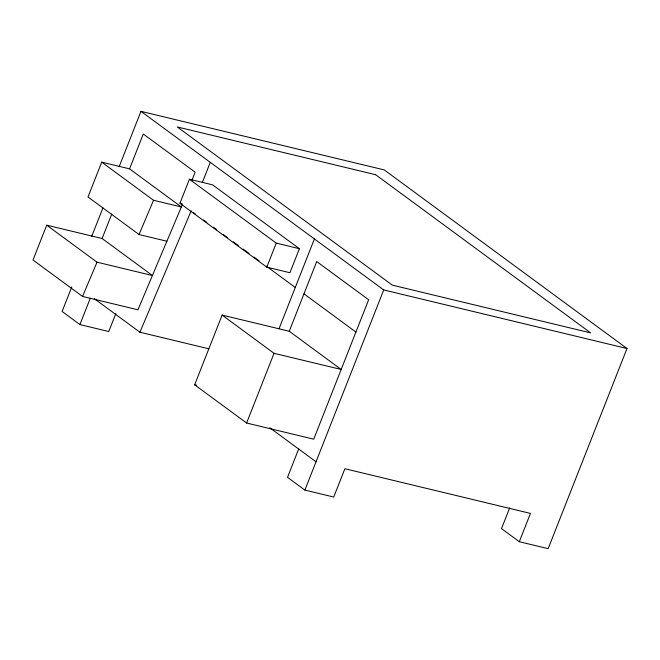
<?xml version="1.0" encoding="UTF-8"?>
<svg xmlns="http://www.w3.org/2000/svg" width="660" height="660" viewBox="0 0 660 660"><rect width="100%" height="100%" fill="white"/><g stroke="black" fill="none" stroke-linecap="round" stroke-linejoin="round"><path stroke-width="0.99" d="M46.72 225.175L97.02 262.177L152.419 275.517L102.118 238.507L46.72 225.175L33 260.007L82.549 296.455L137.94 309.787L182.572 204.113M101.714 162.145L153.524 200.261L181.368 206.968L129.558 168.853L101.714 162.145L87.994 196.977L139.045 234.539L166.889 241.238M71.783 286.96L62.114 311.487L79.909 324.58L108.768 331.526L115.83 313.599M91.691 236.404L102.976 207.768M119.146 166.708L140.959 111.342L384.236 169.909L627 348.513L548.155 548.658L519.304 541.712L501.509 528.619L509.685 507.87M102.118 238.507L111.755 214.038M129.558 168.853L143.278 134.021L195.145 172.186L191.821 180.634M79.909 324.58L90.321 298.163M179.957 203.272L189.42 179.248L212.578 184.825L299.401 248.696L289.938 272.728L266.78 267.151L179.957 203.272L181.888 203.742M202.405 182.317L210.276 162.335M289.245 331.254L316.709 261.541L368.643 299.747L313.723 439.18L246.601 423.019L194.667 384.813L222.123 315.092L289.245 331.254L341.179 369.46L274.057 353.306L222.123 315.092M266.78 267.151L276.243 243.119L189.42 179.248M279.097 328.564L314.399 238.936M246.601 423.019L274.057 353.306M298.675 449.014L287.529 477.32L304.879 490.091L333.737 497.038L344.883 468.732L530.45 513.414L519.304 541.712M304.879 490.091L383.724 289.938L140.959 111.342M82.549 296.455L97.02 262.177M139.045 234.539L153.524 200.261M208.708 348.785L139.92 332.219L191.169 210.862M276.243 243.119L299.401 248.696M383.724 289.938L627 348.513M194.667 384.813L196.663 385.3M193.644 212.685L195.294 213.898M203.56 219.978L206.869 222.412M213.477 227.271L216.785 229.705M223.393 234.572L227.527 237.608M233.31 241.865L238.268 245.512M243.226 249.158L249.01 253.415M253.968 257.062L258.926 260.708M266.368 266.178L295.284 287.463M303.979 293.857L355.913 332.062M94.281 298.65L139.92 332.219M269.808 427.779L316.033 461.785M375.623 174.702L177.301 126.951L392.337 285.145L590.65 332.896L375.623 174.702"/></g></svg>
